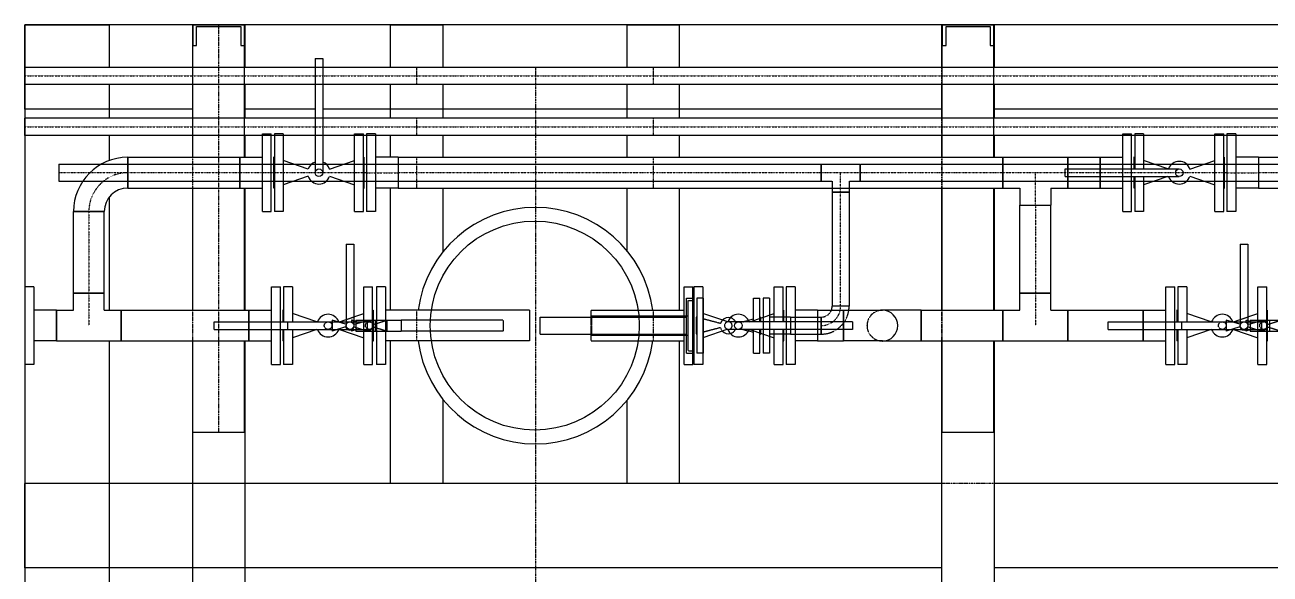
# Model space of a CAD drawing. Header units: millimetres. Extents: x -10011772 to -8149599, y 2847708 to 3434448.
# Drawn here: x -9500825 to -9495940, y 3200708 to 3202863 of the extents above; entities that cross this region are included whole.
import ezdxf

# ---------------------------------------------------------------- set-up
doc = ezdxf.new("R2010")
doc.units = ezdxf.units.MM
for name, pattern in [('DASHDOT2', [0.5, 0.25, -0.125, 0, -0.125]), ('DIVIDE2', [0.625, 0.25, -0.125, 0, -0.125, 0, -0.125]), ('HIDDEN2', [0.1875, 0.125, -0.0625])]:
    doc.linetypes.add(name, pattern=pattern)
doc.layers.add('总平面底图', color=9, linetype='Continuous')

# ---------------------------------------------------------------- blocks, each defined once
blk = doc.blocks.new('总平面底图 爆炸危险区 LOCATION I')
at = {"layer": '总平面底图'}
for p, q in [((224314.9, 137707.7), (224314.9, 135207.7)), ((231314.9, 137707.7), (224314.9, 137707.7))]:
    blk.add_line(p, q, dxfattribs=at)
at = {"layer": '总平面底图', "linetype": 'Continuous'}
for p, q in [((224314.9, 137707.7), (224480, 137707.7)), ((224314.9, 137707.7), (224314.9, 137624.4)), ((224314.9, 137624.4), (224314.9, 137707.7)), ((224644.1, 137707.7), (224314.9, 137707.7)), ((224480, 137707.7), (224480, 137624.4)), ((224643.3, 137707.7), (224644.1, 137707.7)), ((224643.3, 137707.7), (224643.3, 137624.4)), ((224644.1, 137707.7), (224644.1, 137667.6)), ((224745.7, 137707.7), (224644.1, 137707.7)), ((224644.1, 137447.9), (224644.1, 137707.7)), ((224644.1, 137707.7), (224745.7, 137707.7)), ((224651.6, 137704.5), (224738.2, 137704.5)), ((224651.6, 137667.6), (224651.6, 137704.5)), ((224738.2, 137704.5), (224738.2, 137667.6)), ((224745.7, 137667.6), (224745.7, 137707.7)), ((226113.3, 137707.7), (224745.7, 137707.7)), ((224745.7, 137447.9), (224745.7, 137707.7)), ((224745.7, 137707.7), (224746.4, 137707.7)), ((224746.4, 137707.7), (224746.4, 137624.4)), ((225031.3, 137707.7), (225134.4, 137707.7)), ((225031.3, 137707.7), (225031.3, 137624.4)), ((225134.4, 137707.7), (225134.4, 137624.4)), ((225495.3, 137707.7), (225495.3, 137624.4)), ((225495.3, 137707.7), (225598.4, 137707.7)), ((225598.4, 137707.7), (225598.4, 137624.4)), ((226113.3, 137624.4), (226113.3, 137707.7)), ((226113.3, 137707.7), (226114.1, 137707.7)), ((226114.1, 137707.7), (226114.1, 137667.6)), ((226215.7, 137707.7), (226114.1, 137707.7)), ((226114.1, 137707.7), (226215.7, 137707.7)), ((226114.1, 137447.9), (226114.1, 137707.7)), ((226121.6, 137667.6), (226121.6, 137704.5)), ((226121.6, 137704.5), (226208.2, 137704.5)), ((226208.2, 137704.5), (226208.2, 137667.6)), ((226215.7, 137667.6), (226215.7, 137707.7)), ((226215.7, 137447.9), (226215.7, 137707.7)), ((226215.7, 137707.7), (226216.4, 137707.7)), ((226216.4, 137624.4), (226216.4, 137707.7)), ((228194.1, 137707.7), (226216.4, 137707.7)), ((224644.1, 137667.6), (224651.6, 137667.6)), ((224738.2, 137667.6), (224745.7, 137667.6)), ((226114.1, 137667.6), (226121.6, 137667.6)), ((226208.2, 137667.6), (226215.7, 137667.6)), ((224884.1, 137641.6), (224891.6, 137641.6)), ((224884.1, 137641.6), (224884.1, 137417.7)), ((224891.6, 137641.6), (224899.1, 137641.6)), ((224899.1, 137641.6), (224899.1, 137417.7)), ((224314.9, 137591), (224314.9, 137624.4)), ((224644.1, 137624.4), (224314.9, 137624.4)), ((224884.1, 137624.4), (224745.7, 137624.4)), ((226114.1, 137624.4), (224899.1, 137624.4)), ((227861.3, 137624.4), (226215.7, 137624.4)), ((224644.1, 137591), (224314.9, 137591)), ((224314.9, 137591), (224314.9, 137524.4)), ((224314.9, 137542.6), (224314.9, 137591)), ((224480, 137591), (224480, 137524.4)), ((224643.3, 137591), (224643.3, 137524.4)), ((224884.1, 137591), (224745.7, 137591)), ((224746.4, 137591), (224746.4, 137524.4)), ((226114.1, 137591), (224899.1, 137591)), ((225031.3, 137591), (225031.3, 137524.4)), ((225134.4, 137591), (225134.4, 137524.4)), ((225495.3, 137591), (225495.3, 137524.4)), ((225598.4, 137591), (225598.4, 137524.4)), ((226113.3, 137524.4), (226113.3, 137591)), ((227861.3, 137591), (226215.7, 137591)), ((226216.4, 137524.4), (226216.4, 137591)), ((224644.1, 137542.6), (224314.9, 137542.6)), ((224884.1, 137542.6), (224745.7, 137542.6)), ((226113.3, 137542.6), (224899.1, 137542.6)), ((228194.1, 137542.6), (226216.4, 137542.6)), ((224314.9, 137491), (224314.9, 137524.4)), ((224644.1, 137524.4), (224314.9, 137524.4)), ((224884.1, 137524.4), (224745.7, 137524.4)), ((226114.1, 137524.4), (224899.1, 137524.4)), ((228194.1, 137524.4), (226215.7, 137524.4)), ((224314.9, 137491), (224314.9, 137193.9)), ((224644.1, 137491), (224314.9, 137491)), ((224480, 137491), (224480, 137441.4)), ((224643.3, 137491), (224643.3, 137447.9)), ((224780.7, 137491), (224745.7, 137491)), ((224746.4, 137491), (224746.4, 137447.9)), ((224780.7, 137417.7), (224780.7, 137493.9)), ((224780.7, 137493.9), (224798.2, 137493.9)), ((224798.2, 137417.7), (224798.2, 137493.9)), ((224804.2, 137491), (224798.2, 137491)), ((224804.2, 137493.9), (224804.2, 137417.7)), ((224821.7, 137493.9), (224804.2, 137493.9)), ((224821.7, 137493.9), (224821.7, 137417.7)), ((224884.1, 137491), (224821.7, 137491)), ((224961.4, 137491), (224899.1, 137491)), ((224961.4, 137417.7), (224961.4, 137493.9)), ((224961.4, 137493.9), (224978.9, 137493.9)), ((224978.9, 137417.7), (224978.9, 137493.9)), ((224984.9, 137491), (224978.9, 137491)), ((224984.9, 137493.9), (224984.9, 137417.7)), ((225002.4, 137493.9), (224984.9, 137493.9)), ((225002.4, 137493.9), (225002.4, 137417.7)), ((226114.1, 137491), (225002.4, 137491)), ((225031.3, 137491), (225031.3, 137447.9)), ((225134.4, 137491), (225134.4, 137447.9)), ((225495.3, 137491), (225495.3, 137447.9)), ((225598.4, 137491), (225598.4, 137447.9)), ((226113.3, 137447.9), (226113.3, 137491)), ((226468.2, 137491), (226215.7, 137491)), ((226216.4, 137447.9), (226216.4, 137491)), ((226468.2, 137425.2), (226468.2, 137493.9)), ((226468.2, 137493.9), (226485.7, 137493.9)), ((226485.7, 137425.2), (226485.7, 137493.9)), ((226491.7, 137491), (226485.7, 137491)), ((226491.7, 137493.9), (226491.7, 137425.2)), ((226509.2, 137493.9), (226491.7, 137493.9)), ((226509.2, 137493.9), (226509.2, 137425.2)), ((226648.9, 137491), (226509.2, 137491)), ((226648.9, 137417.7), (226648.9, 137493.9)), ((226648.9, 137493.9), (226666.4, 137493.9)), ((226666.4, 137417.7), (226666.4, 137493.9)), ((226672.4, 137491), (226666.4, 137491)), ((226672.4, 137493.9), (226672.4, 137417.7)), ((226689.9, 137493.9), (226672.4, 137493.9)), ((226689.9, 137493.9), (226689.9, 137417.7)), ((228194.1, 137491), (226689.9, 137491)), ((224381.5, 137434.4), (224381.5, 137417.7)), ((224381.5, 137434.4), (224464.8, 137434.4)), ((224516.6, 137387.6), (224516.6, 137447.9)), ((224516.6, 137447.9), (224516.6, 137387.6)), ((224516.6, 137447.9), (224736.2, 137447.9)), ((224736.2, 137417.7), (224736.2, 137447.9)), ((224736.2, 137447.9), (224780.7, 137447.9)), ((224736.2, 137447.9), (224736.2, 137387.6)), ((224798.2, 137434.4), (224802.7, 137434.4)), ((224802.7, 137447.9), (224802.7, 137417.7)), ((224804.2, 137447.4), (224802.7, 137447.9)), ((224870.5, 137424.9), (224821.7, 137441.4)), ((224842.3, 137434.4), (224876.9, 137434.4)), ((224906.2, 137434.4), (224940.8, 137434.4)), ((224912.6, 137424.9), (224961.4, 137441.4)), ((224978.9, 137447.4), (224980.5, 137447.9)), ((224980.5, 137387.6), (224980.5, 137447.9)), ((224980.5, 137434.4), (224984.9, 137434.4)), ((225046.9, 137447.9), (225002.4, 137447.9)), ((225046.9, 137447.9), (225046.9, 137387.6)), ((225046.9, 137447.9), (226233.3, 137447.9)), ((225046.9, 137447.9), (225046.9, 137417.7)), ((226233.3, 137447.9), (226233.3, 137387.6)), ((226233.3, 137387.6), (226233.3, 137447.9)), ((226233.3, 137447.9), (226360.3, 137447.9)), ((226360.3, 137447.9), (226360.3, 137425.2)), ((226360.3, 137447.9), (226423.7, 137447.9)), ((226360.3, 137425.2), (226360.3, 137447.9)), ((226360.3, 137434.4), (226360.3, 137434.4)), ((226423.7, 137425.2), (226423.7, 137447.9)), ((226423.7, 137447.9), (226468.2, 137447.9)), ((226423.7, 137447.9), (226423.7, 137425.2)), ((226485.7, 137434.4), (226490.1, 137434.4)), ((226490.1, 137447.9), (226490.1, 137425.2)), ((226491.7, 137447.4), (226490.1, 137447.9)), ((226556.9, 137425.2), (226509.2, 137441.4)), ((226529.8, 137434.4), (226564.4, 137434.4)), ((226593.7, 137434.4), (226628.3, 137434.4)), ((226600.1, 137424.9), (226648.9, 137441.4)), ((226666.4, 137447.4), (226667.9, 137447.9)), ((226667.9, 137387.6), (226667.9, 137447.9)), ((226667.9, 137434.4), (226672.4, 137434.4)), ((226734.4, 137447.9), (226689.9, 137447.9)), ((226734.4, 137447.9), (226734.4, 137417.7)), ((226734.4, 137447.9), (226734.4, 137417.7)), ((226734.4, 137447.9), (228001.3, 137447.9)), ((224381.5, 137417.7), (224381.5, 137401)), ((224736.2, 137387.6), (224736.2, 137417.7)), ((224780.7, 137341.5), (224780.7, 137417.7)), ((224798.2, 137341.5), (224798.2, 137417.7)), ((224802.7, 137417.7), (224802.7, 137387.6)), ((224804.2, 137417.7), (224804.2, 137341.5)), ((224821.7, 137417.7), (224821.7, 137341.5)), ((224870.5, 137410.6), (224821.7, 137394)), ((224912.6, 137410.6), (224961.4, 137394)), ((224961.4, 137341.5), (224961.4, 137417.7)), ((224978.9, 137341.5), (224978.9, 137417.7)), ((224984.9, 137417.7), (224984.9, 137341.5)), ((225002.4, 137417.7), (225002.4, 137341.5)), ((225046.9, 137417.7), (225046.9, 137387.6)), ((226355.2, 137417.7), (226355.2, 137425.2)), ((226355.2, 137425.2), (226579, 137425.2)), ((226355.2, 137410.2), (226355.2, 137417.7)), ((226355.2, 137410.2), (226579, 137410.2)), ((226360.3, 137410.2), (226360.3, 137387.6)), ((226360.3, 137387.6), (226360.3, 137410.2)), ((226423.7, 137387.6), (226423.7, 137410.2)), ((226423.7, 137410.2), (226423.7, 137387.6)), ((226468.2, 137341.5), (226468.2, 137410.2)), ((226485.7, 137341.5), (226485.7, 137410.2)), ((226490.1, 137410.2), (226490.1, 137387.6)), ((226491.7, 137410.2), (226491.7, 137341.5)), ((226509.2, 137410.2), (226509.2, 137341.5)), ((226556.9, 137410.2), (226509.2, 137394)), ((226600.1, 137410.6), (226648.9, 137394)), ((226648.9, 137341.5), (226648.9, 137417.7)), ((226666.4, 137341.5), (226666.4, 137417.7)), ((226672.4, 137417.7), (226672.4, 137341.5)), ((226689.9, 137417.7), (226689.9, 137341.5)), ((226734.4, 137417.7), (226734.4, 137387.6)), ((226734.4, 137417.7), (226734.4, 137387.6)), ((224381.5, 137401), (224428.4, 137401)), ((224516.6, 137387.6), (224736.2, 137387.6)), ((224643.3, 137387.6), (224643.3, 137147.9)), ((224644.1, 137147.9), (224644.1, 137387.6)), ((224736.2, 137387.6), (224780.7, 137387.6)), ((224745.7, 137147.9), (224745.7, 137387.6)), ((224746.4, 137387.6), (224746.4, 137147.9)), ((224798.2, 137401), (224802.7, 137401)), ((224804.2, 137388.1), (224802.7, 137387.6)), ((224842.3, 137401), (224876.9, 137401)), ((224906.2, 137401), (224940.8, 137401)), ((224978.9, 137388.1), (224980.5, 137387.6)), ((224980.5, 137401), (224984.9, 137401)), ((225046.9, 137387.6), (225002.4, 137387.6)), ((225031.3, 137387.6), (225031.3, 137147.9)), ((225046.9, 137387.6), (226233.3, 137387.6)), ((225134.4, 137387.6), (225134.4, 137261.9)), ((225495.3, 137387.6), (225495.3, 137265.1)), ((225598.4, 137387.6), (225598.4, 137147.9)), ((225898.2, 137387.6), (225898.2, 137379.6)), ((225931.6, 137387.6), (225931.6, 137379.6)), ((226113.3, 137147.9), (226113.3, 137387.6)), ((226114.1, 137147.9), (226114.1, 137387.6)), ((226215.7, 137147.9), (226215.7, 137387.6)), ((226216.4, 137147.9), (226216.4, 137387.6)), ((226233.3, 137387.6), (226266.7, 137387.6)), ((226266.7, 137387.6), (226266.7, 137354.2)), ((226327, 137387.6), (226360.3, 137387.6)), ((226327, 137387.6), (226327, 137354.2)), ((226360.3, 137401), (226360.3, 137401)), ((226360.3, 137387.6), (226423.7, 137387.6)), ((226423.7, 137387.6), (226468.2, 137387.6)), ((226485.7, 137401), (226490.1, 137401)), ((226491.7, 137388.1), (226490.1, 137387.6)), ((226529.8, 137401), (226564.4, 137401)), ((226593.7, 137401), (226628.3, 137401)), ((226666.4, 137388.1), (226667.9, 137387.6)), ((226667.9, 137401), (226672.4, 137401)), ((226734.4, 137387.6), (226689.9, 137387.6)), ((226734.4, 137387.6), (228001.3, 137387.6)), ((224480, 137369.5), (224480, 137147.9)), ((225898.2, 137379.6), (225931.6, 137379.6)), ((225931.6, 137379.6), (225898.2, 137379.6)), ((225898.2, 137379.6), (225898.2, 137155.8)), ((225931.6, 137379.6), (225931.6, 137155.8)), ((224470.5, 137341.5), (224410.2, 137341.5)), ((224410.2, 137341.5), (224470.5, 137341.5)), ((224410.2, 137181.2), (224410.2, 137341.5)), ((224470.5, 137181.2), (224470.5, 137341.5)), ((224780.7, 137341.5), (224798.2, 137341.5)), ((224821.7, 137341.5), (224804.2, 137341.5)), ((224961.4, 137341.5), (224978.9, 137341.5)), ((225002.4, 137341.5), (224984.9, 137341.5)), ((226266.7, 137354.2), (226327, 137354.2)), ((226266.7, 137181.2), (226266.7, 137354.2)), ((226266.7, 137354.2), (226327, 137354.2)), ((226327, 137181.2), (226327, 137354.2)), ((226468.2, 137341.5), (226485.7, 137341.5)), ((226509.2, 137341.5), (226491.7, 137341.5)), ((226648.9, 137341.5), (226666.4, 137341.5)), ((226689.9, 137341.5), (226672.4, 137341.5)), ((224944.8, 137277.7), (224952.3, 137277.7)), ((224944.8, 137277.7), (224944.8, 137117.7)), ((224952.3, 137277.7), (224959.8, 137277.7)), ((224959.8, 137277.7), (224959.8, 137117.7)), ((226698.7, 137277.7), (226706.2, 137277.7)), ((226698.7, 137277.7), (226698.7, 137117.7)), ((226706.2, 137277.7), (226713.7, 137277.7)), ((226713.7, 137277.7), (226713.7, 137117.7)), ((224314.9, 137193.9), (224314.9, 137117.7)), ((224332.4, 137193.9), (224314.9, 137193.9)), ((224332.4, 137193.9), (224332.4, 137117.7)), ((224798.8, 137125.2), (224798.8, 137193.9)), ((224798.8, 137193.9), (224816.3, 137193.9)), ((224816.3, 137125.2), (224816.3, 137193.9)), ((224822.3, 137193.9), (224822.3, 137125.2)), ((224839.8, 137193.9), (224822.3, 137193.9)), ((224839.8, 137193.9), (224839.8, 137125.2)), ((224979.5, 137128.4), (224979.5, 137193.9)), ((224979.5, 137193.9), (224997, 137193.9)), ((224997, 137128.4), (224997, 137193.9)), ((225004.5, 137193.9), (225004.5, 137128.4)), ((225022, 137193.9), (225004.5, 137193.9)), ((225004.5, 137193.9), (225004.5, 137128.4)), ((225022, 137193.9), (225004.5, 137193.9)), ((225022, 137193.9), (225022, 137128.4)), ((225022, 137193.9), (225022, 137128.4)), ((225607.7, 137117.7), (225607.7, 137193.9)), ((225607.7, 137193.9), (225625.3, 137193.9)), ((225607.7, 137117.7), (225607.7, 137193.9)), ((225607.7, 137193.9), (225625.3, 137193.9)), ((225625.3, 137117.7), (225625.3, 137193.9)), ((225625.3, 137117.7), (225625.3, 137193.9)), ((225627.1, 137193.9), (225627.1, 137117.7)), ((225644.6, 137193.9), (225627.1, 137193.9)), ((225644.6, 137193.9), (225644.6, 137117.7)), ((225784.3, 137125.2), (225784.3, 137193.9)), ((225784.3, 137193.9), (225801.9, 137193.9)), ((225801.9, 137125.2), (225801.9, 137193.9)), ((225807.8, 137193.9), (225807.8, 137125.2)), ((225825.4, 137193.9), (225807.8, 137193.9)), ((225825.4, 137193.9), (225825.4, 137125.2)), ((226552.7, 137125.2), (226552.7, 137193.9)), ((226552.7, 137193.9), (226570.2, 137193.9)), ((226570.2, 137125.2), (226570.2, 137193.9)), ((226576.2, 137193.9), (226576.2, 137125.2)), ((226593.7, 137193.9), (226576.2, 137193.9)), ((226593.7, 137193.9), (226593.7, 137125.2)), ((226733.4, 137128.4), (226733.4, 137193.9)), ((226733.4, 137193.9), (226750.9, 137193.9)), ((226750.9, 137128.4), (226750.9, 137193.9)), ((224410.2, 137181.2), (224470.5, 137181.2)), ((224440.4, 137181.2), (224410.2, 137181.2)), ((224410.2, 137147.9), (224410.2, 137181.2)), ((224470.5, 137181.2), (224440.4, 137181.2)), ((224470.5, 137147.9), (224470.5, 137181.2)), ((225625.3, 137167), (225626.8, 137167)), ((225625.3, 137167), (225626.8, 137167)), ((225626.8, 137147.5), (225626.8, 137167)), ((225626.8, 137147.5), (225626.8, 137167)), ((225645.5, 137171.7), (225644.6, 137171.7)), ((225645.5, 137171.7), (225645.5, 137141.1)), ((225744, 137127.7), (225744, 137171.7)), ((225744, 137171.7), (225756.7, 137171.7)), ((225756.7, 137132), (225756.7, 137171.7)), ((225762.7, 137171.7), (225762.7, 137134.1)), ((225775.4, 137171.7), (225762.7, 137171.7)), ((225775.4, 137171.7), (225775.4, 137138.4)), ((226296.8, 137181.2), (226266.7, 137181.2)), ((226266.7, 137147.9), (226266.7, 137181.2)), ((226266.7, 137181.2), (226327, 137181.2)), ((226327, 137181.2), (226296.8, 137181.2)), ((226327, 137147.9), (226327, 137181.2)), ((224376.9, 137147.9), (224332.4, 137147.9)), ((224376.9, 137147.9), (224376.9, 137117.7)), ((224376.9, 137087.6), (224376.9, 137147.9)), ((224376.9, 137147.9), (224410.2, 137147.9)), ((224470.5, 137147.9), (224503.8, 137147.9)), ((224503.8, 137087.6), (224503.8, 137147.9)), ((224503.9, 137147.9), (224503.9, 137087.6)), ((224503.9, 137147.9), (224754.3, 137147.9)), ((224754.3, 137147.9), (224754.3, 137125.2)), ((224754.3, 137125.2), (224754.3, 137147.9)), ((224754.3, 137147.9), (224798.8, 137147.9)), ((224820.7, 137147.9), (224820.7, 137125.2)), ((224822.3, 137147.4), (224820.7, 137147.9)), ((224887.5, 137125.2), (224839.8, 137141.4)), ((224959.8, 137134.7), (224979.5, 137141.4)), ((224997, 137147.4), (224998.5, 137147.9)), ((224998.5, 137128.4), (224998.5, 137147.9)), ((225112.1, 137147.9), (225022, 137147.9)), ((225112.1, 137147.9), (225022, 137147.9)), ((225517.6, 137147.9), (225607.7, 137147.9)), ((225517.6, 137147.9), (225607.7, 137147.9)), ((225625.6, 137147.9), (225625.6, 137117.7)), ((225627.1, 137147.4), (225625.6, 137147.9)), ((225693.4, 137124.9), (225644.6, 137141.4)), ((225736.6, 137125.2), (225784.3, 137141.4)), ((225801.9, 137147.4), (225803.4, 137147.9)), ((225803.4, 137125.2), (225803.4, 137147.9)), ((225869.8, 137147.9), (225825.4, 137147.9)), ((225869.8, 137147.9), (225869.8, 137125.2)), ((225869.8, 137147.9), (225869.8, 137125.2)), ((225869.8, 137147.9), (225920.6, 137147.9)), ((225931.6, 137155.8), (225898.2, 137155.8)), ((225931.6, 137155.8), (225898.2, 137155.8)), ((225920.6, 137125.2), (225920.6, 137147.9)), ((225920.6, 137147.9), (225996.8, 137147.9)), ((225920.6, 137147.9), (225920.6, 137125.2)), ((226073, 137147.9), (225996.8, 137147.9)), ((226073, 137147.9), (226073, 137117.7)), ((226073, 137147.9), (226233.3, 137147.9)), ((226073, 137117.7), (226073, 137147.9)), ((226233.3, 137147.9), (226233.3, 137117.7)), ((226233.3, 137087.6), (226233.3, 137147.9)), ((226233.3, 137147.9), (226266.7, 137147.9)), ((226327, 137147.9), (226360.3, 137147.9)), ((226360.3, 137147.9), (226360.3, 137087.6)), ((226360.3, 137147.9), (226508.2, 137147.9)), ((226360.3, 137087.6), (226360.3, 137147.9)), ((226508.2, 137147.9), (226508.2, 137125.2)), ((226508.2, 137125.2), (226508.2, 137147.9)), ((226508.2, 137147.9), (226552.7, 137147.9)), ((226574.6, 137147.9), (226574.6, 137125.2)), ((226576.2, 137147.4), (226574.6, 137147.9)), ((226641.4, 137125.2), (226593.7, 137141.4)), ((226713.7, 137134.7), (226733.4, 137141.4)), ((226750.9, 137147.4), (226752.4, 137147.9)), ((226752.4, 137128.4), (226752.4, 137147.9)), ((224314.9, 137117.7), (224314.9, 137041.5)), ((224332.4, 137117.7), (224332.4, 137041.5)), ((224376.9, 137117.7), (224376.9, 137087.6)), ((224685.8, 137117.7), (224685.8, 137125.2)), ((224685.8, 137125.2), (224830.4, 137125.2)), ((224685.8, 137110.2), (224685.8, 137117.7)), ((224830.4, 137117.7), (224830.4, 137125.2)), ((224830.4, 137125.2), (224917.5, 137125.2)), ((224830.4, 137110.2), (224830.4, 137117.7)), ((224917.5, 137128.4), (224917.5, 137117.7)), ((224944, 137120.3), (224917.5, 137128.4)), ((224917.5, 137117.7), (224917.5, 137107)), ((224944, 137115.2), (224917.5, 137107)), ((224927.8, 137125.2), (224944.8, 137125.2)), ((224931.7, 137125.2), (224944.8, 137129.6)), ((224964.1, 137125.8), (224959.8, 137127.1)), ((224959.8, 137125.2), (224964.1, 137125.2)), ((224960.6, 137120.3), (224964.1, 137121.3)), ((224960.6, 137115.2), (224964.1, 137114.1)), ((224964.1, 137128.4), (224964.1, 137107)), ((224964.1, 137128.4), (225053, 137128.4)), ((224987.1, 137107), (224987.1, 137128.4)), ((225053, 137128.4), (225053, 137117.7)), ((225110.2, 137128.4), (225053, 137128.4)), ((225053, 137128.4), (225053, 137107)), ((225053, 137128.4), (225053, 137117.7)), ((225110.2, 137128.4), (225053, 137128.4)), ((225053, 137117.7), (225053, 137107)), ((225053, 137117.7), (225053, 137107)), ((225607.7, 137041.5), (225607.7, 137117.7)), ((225607.7, 137041.5), (225607.7, 137117.7)), ((225625.3, 137041.5), (225625.3, 137117.7)), ((225625.3, 137041.5), (225625.3, 137117.7)), ((225625.6, 137117.7), (225625.6, 137087.6)), ((225627.1, 137117.7), (225627.1, 137041.5)), ((225644.6, 137117.7), (225644.6, 137041.5)), ((225938.3, 137125.2), (225714.5, 137125.2)), ((225734.1, 137128.1), (225744, 137130.7)), ((225756.7, 137134), (225758.2, 137134.4)), ((225758.2, 137132.6), (225758.2, 137134.4)), ((225807.8, 137134.4), (225803.4, 137134.4)), ((225938.3, 137125.2), (225938.3, 137117.7)), ((225938.3, 137117.7), (225938.3, 137110.2)), ((226073, 137117.7), (226073, 137087.6)), ((226073, 137087.6), (226073, 137117.7)), ((226233.3, 137117.7), (226233.3, 137087.6)), ((226439.7, 137117.7), (226439.7, 137125.2)), ((226439.7, 137125.2), (226584.3, 137125.2)), ((226439.7, 137110.2), (226439.7, 137117.7)), ((226584.3, 137117.7), (226584.3, 137125.2)), ((226584.3, 137125.2), (226671.4, 137125.2)), ((226584.3, 137110.2), (226584.3, 137117.7)), ((226671.4, 137128.4), (226671.4, 137117.7)), ((226697.9, 137120.3), (226671.4, 137128.4)), ((226671.4, 137117.7), (226671.4, 137107)), ((226697.9, 137115.2), (226671.4, 137107)), ((226681.7, 137125.2), (226698.7, 137125.2)), ((226685.6, 137125.2), (226698.7, 137129.6)), ((226718, 137125.8), (226713.7, 137127.1)), ((226713.7, 137125.2), (226718, 137125.2)), ((226714.5, 137120.3), (226718, 137121.3)), ((226714.5, 137115.2), (226718, 137114.1)), ((226718, 137128.4), (226718, 137107)), ((226718, 137128.4), (226806.9, 137128.4)), ((226741, 137107), (226741, 137128.4)), ((224685.8, 137110.2), (224830.4, 137110.2)), ((224754.3, 137110.2), (224754.3, 137087.6)), ((224754.3, 137087.6), (224754.3, 137110.2)), ((224798.8, 137041.5), (224798.8, 137110.2)), ((224816.3, 137041.5), (224816.3, 137110.2)), ((224820.7, 137110.2), (224820.7, 137087.6)), ((224822.3, 137110.2), (224822.3, 137041.5)), ((224830.4, 137110.2), (224917.5, 137110.2)), ((224839.8, 137110.2), (224839.8, 137041.5)), ((224887.5, 137110.2), (224839.8, 137094)), ((224927.8, 137110.2), (224947.9, 137110.2)), ((224931.7, 137110.2), (224979.5, 137094)), ((224955.6, 137109.7), (224955.6, 137107)), ((224964.1, 137109.6), (224955.6, 137107)), ((224956.7, 137110.2), (224964.1, 137110.2)), ((224964.1, 137107), (225053, 137107)), ((224979.5, 137041.5), (224979.5, 137107)), ((224997, 137041.5), (224997, 137107)), ((224998.5, 137087.6), (224998.5, 137107)), ((225004.5, 137107), (225004.5, 137041.5)), ((225004.5, 137107), (225004.5, 137041.5)), ((225022, 137107), (225022, 137041.5)), ((225022, 137107), (225022, 137041.5)), ((225110.2, 137107), (225053, 137107)), ((225110.2, 137107), (225053, 137107)), ((225693.4, 137110.6), (225644.6, 137094)), ((225645.5, 137094.3), (225645.5, 137063.7)), ((225938.3, 137110.2), (225714.5, 137110.2)), ((225734.1, 137107.3), (225744, 137104.8)), ((225736.6, 137110.2), (225784.3, 137094)), ((225744, 137063.7), (225744, 137107.7)), ((225756.7, 137063.7), (225756.7, 137103.4)), ((225756.7, 137101.4), (225758.2, 137101)), ((225758.2, 137101), (225758.2, 137102.9)), ((225762.7, 137101.4), (225762.7, 137063.7)), ((225775.4, 137097), (225775.4, 137063.7)), ((225784.3, 137041.5), (225784.3, 137110.2)), ((225801.9, 137041.5), (225801.9, 137110.2)), ((225803.4, 137087.6), (225803.4, 137110.2)), ((225807.8, 137101), (225803.4, 137101)), ((225807.8, 137110.2), (225807.8, 137041.5)), ((225825.4, 137110.2), (225825.4, 137041.5)), ((225869.8, 137110.2), (225869.8, 137087.6)), ((225869.8, 137110.2), (225869.8, 137087.6)), ((225920.6, 137087.6), (225920.6, 137110.2)), ((225920.6, 137110.2), (225920.6, 137087.6)), ((226439.7, 137110.2), (226584.3, 137110.2)), ((226508.2, 137110.2), (226508.2, 137087.6)), ((226508.2, 137087.6), (226508.2, 137110.2)), ((226552.7, 137041.5), (226552.7, 137110.2)), ((226570.2, 137041.5), (226570.2, 137110.2)), ((226574.6, 137110.2), (226574.6, 137087.6)), ((226576.2, 137110.2), (226576.2, 137041.5)), ((226584.3, 137110.2), (226671.4, 137110.2)), ((226593.7, 137110.2), (226593.7, 137041.5)), ((226641.4, 137110.2), (226593.7, 137094)), ((226681.7, 137110.2), (226701.8, 137110.2)), ((226685.6, 137110.2), (226733.4, 137094)), ((226709.5, 137109.7), (226709.5, 137107)), ((226718, 137109.6), (226709.5, 137107)), ((226710.6, 137110.2), (226718, 137110.2)), ((226718, 137107), (226806.9, 137107)), ((226733.4, 137041.5), (226733.4, 137107)), ((226750.9, 137041.5), (226750.9, 137107)), ((226752.4, 137087.6), (226752.4, 137107)), ((224376.9, 137087.6), (224332.4, 137087.6)), ((224376.9, 137087.6), (224503.8, 137087.6)), ((224480, 137087.6), (224480, 136447.9)), ((224503.9, 137087.6), (224754.3, 137087.6)), ((224643.3, 137087.6), (224643.3, 136447.9)), ((224644.1, 136907.7), (224644.1, 137087.6)), ((224745.7, 136907.7), (224745.7, 137087.6)), ((224746.4, 137087.6), (224746.4, 136447.9)), ((224754.3, 137087.6), (224798.8, 137087.6)), ((224822.3, 137088.1), (224820.7, 137087.6)), ((224997, 137088.1), (224998.5, 137087.6)), ((225112.1, 137087.6), (225022, 137087.6)), ((225112.1, 137087.6), (225022, 137087.6)), ((225031.3, 137087.6), (225031.3, 136807.7)), ((225517.6, 137087.6), (225607.7, 137087.6)), ((225517.6, 137087.6), (225607.7, 137087.6)), ((225598.4, 137087.6), (225598.4, 136807.7)), ((225625.3, 137068.4), (225626.8, 137068.4)), ((225625.3, 137068.4), (225626.8, 137068.4)), ((225627.1, 137088.1), (225625.6, 137087.6)), ((225626.8, 137068.4), (225626.8, 137088)), ((225626.8, 137068.4), (225626.8, 137088)), ((225801.9, 137088.1), (225803.4, 137087.6)), ((225869.8, 137087.6), (225825.4, 137087.6)), ((225869.8, 137087.6), (225920.6, 137087.6)), ((225996.8, 137087.6), (225920.6, 137087.6)), ((225996.8, 137087.6), (226073, 137087.6)), ((226073, 137087.6), (226233.3, 137087.6)), ((226113.3, 136147.9), (226113.3, 137087.6)), ((226114.1, 136907.7), (226114.1, 137087.6)), ((226215.7, 136907.7), (226215.7, 137087.6)), ((226216.4, 136147.9), (226216.4, 137087.6)), ((226233.3, 137087.6), (226360.3, 137087.6)), ((226360.3, 137087.6), (226508.2, 137087.6)), ((226508.2, 137087.6), (226552.7, 137087.6)), ((226576.2, 137088.1), (226574.6, 137087.6)), ((226750.9, 137088.1), (226752.4, 137087.6)), ((224314.9, 137041.5), (224314.9, 136447.9)), ((224332.4, 137041.5), (224314.9, 137041.5)), ((224798.8, 137041.5), (224816.3, 137041.5)), ((224839.8, 137041.5), (224822.3, 137041.5)), ((224979.5, 137041.5), (224997, 137041.5)), ((225022, 137041.5), (225004.5, 137041.5)), ((225022, 137041.5), (225004.5, 137041.5)), ((225607.7, 137041.5), (225625.3, 137041.5)), ((225607.7, 137041.5), (225625.3, 137041.5)), ((225644.6, 137041.5), (225627.1, 137041.5)), ((225645.5, 137063.7), (225644.6, 137063.7)), ((225744, 137063.7), (225756.7, 137063.7)), ((225775.4, 137063.7), (225762.7, 137063.7)), ((225784.3, 137041.5), (225801.9, 137041.5)), ((225825.4, 137041.5), (225807.8, 137041.5)), ((226552.7, 137041.5), (226570.2, 137041.5)), ((226593.7, 137041.5), (226576.2, 137041.5)), ((226733.4, 137041.5), (226750.9, 137041.5)), ((225134.4, 136973.5), (225134.4, 136807.7)), ((225495.3, 136970.3), (225495.3, 136807.7)), ((224745.7, 136907.7), (224644.1, 136907.7)), ((226215.7, 136907.7), (226114.1, 136907.7)), ((224314.9, 136642.6), (224314.9, 136807.7)), ((226113.3, 136807.7), (224314.9, 136807.7)), ((225134.4, 136807.7), (225031.3, 136807.7)), ((225598.4, 136807.7), (225495.3, 136807.7)), ((227014.9, 136807.7), (226216.4, 136807.7)), ((226113.3, 136642.6), (224314.9, 136642.6)), ((227014.9, 136642.6), (226216.4, 136642.6))]:
    blk.add_line(p, q, dxfattribs=at)
at = {"layer": '总平面底图', "linetype": 'DASHDOT2'}
for p, q in [((224694.9, 137707.7), (224694.9, 136907.7)), ((225082.9, 137624.4), (225082.9, 137591)), ((225316.2, 137624.4), (225316.2, 137591)), ((225546.9, 137624.4), (225546.9, 137591)), ((226113.3, 137591), (226113.3, 137624.4)), ((225316.2, 137591), (225316.2, 137524.4)), ((225082.9, 137524.4), (225082.9, 137491)), ((225316.2, 137524.4), (225316.2, 137491)), ((225546.9, 137524.4), (225546.9, 137491)), ((226113.3, 137491), (226113.3, 137524.4)), ((225316.2, 137491), (225316.2, 137447.9)), ((224644.1, 137387.6), (224644.1, 137447.9)), ((225082.9, 137447.9), (225082.9, 137387.6)), ((225316.2, 137447.9), (225316.2, 137387.6)), ((225546.9, 137447.9), (225546.9, 137387.6)), ((226113.3, 137387.6), (226113.3, 137447.9)), ((226114.1, 137387.6), (226114.1, 137447.9)), ((225316.2, 137387.6), (225316.2, 137322.7)), ((225316.2, 137322.7), (225316.2, 136912.7)), ((224644.1, 137087.6), (224644.1, 137147.9)), ((225082.9, 137147.9), (225082.9, 137087.6)), ((225546.9, 137147.9), (225546.9, 137087.6)), ((226113.3, 137087.6), (226113.3, 137147.9)), ((226114.1, 137087.6), (226114.1, 137147.9)), ((225316.2, 136912.7), (225316.2, 136147.9)), ((226216.4, 136807.7), (226113.3, 136807.7))]:
    blk.add_line(p, q, dxfattribs=at)
at = {"layer": '总平面底图', "linetype": 'DIVIDE2'}
for p, q in [((224314.9, 137607.7), (224644.1, 137607.7)), ((224644.1, 137607.7), (224745.7, 137607.7)), ((224745.7, 137607.7), (224884.1, 137607.7)), ((224884.1, 137607.7), (224899.1, 137607.7)), ((224899.1, 137607.7), (226114.1, 137607.7)), ((226114.1, 137607.7), (226215.7, 137607.7)), ((226215.7, 137607.7), (227861.3, 137607.7)), ((224314.9, 137507.7), (224644.1, 137507.7)), ((224644.1, 137507.7), (224745.7, 137507.7)), ((224745.7, 137507.7), (224884.1, 137507.7)), ((224884.1, 137507.7), (224899.1, 137507.7)), ((224899.1, 137507.7), (226114.1, 137507.7)), ((226114.1, 137507.7), (226215.7, 137507.7)), ((226215.7, 137507.7), (228194.1, 137507.7)), ((224442.3, 137417.7), (224381.5, 137417.7)), ((224516.5, 137417.7), (224442.3, 137417.7)), ((224516.5, 137417.7), (224516.6, 137417.7)), ((224516.5, 137417.7), (224516.5, 137417.7)), ((224736.2, 137417.7), (224516.6, 137417.7)), ((224798.2, 137417.7), (224736.2, 137417.7)), ((224802.7, 137417.7), (224798.2, 137417.7)), ((224980.5, 137417.7), (224802.7, 137417.7)), ((224984.9, 137417.7), (224980.5, 137417.7)), ((224984.9, 137417.7), (225046.9, 137417.7)), ((226233.3, 137417.7), (225046.9, 137417.7)), ((225914.9, 137387.6), (225914.9, 137417.7)), ((226233.3, 137417.7), (226233.3, 137417.7)), ((226355.2, 137417.7), (226233.3, 137417.7)), ((226233.3, 137417.7), (226233.3, 137417.7)), ((226296.8, 137354.2), (226296.8, 137417.7)), ((226360.3, 137417.7), (226355.2, 137417.7)), ((226423.7, 137417.7), (226360.3, 137417.7)), ((226360.3, 137417.7), (226360.3, 137417.7)), ((226485.7, 137417.7), (226423.7, 137417.7)), ((226490.1, 137417.7), (226485.7, 137417.7)), ((226667.9, 137417.7), (226490.1, 137417.7)), ((226672.4, 137417.7), (226667.9, 137417.7)), ((226672.4, 137417.7), (226734.4, 137417.7)), ((228001.3, 137417.7), (226734.4, 137417.7)), ((225914.9, 137379.6), (225914.9, 137387.6)), ((225914.9, 137379.6), (225914.9, 137379.6)), ((225914.9, 137155.8), (225914.9, 137379.6)), ((224440.4, 137341.5), (224440.4, 137341.5)), ((224440.4, 137341.5), (224440.4, 137341.5)), ((224440.4, 137341.5), (224440.4, 137181.2)), ((226296.8, 137354.2), (226296.8, 137181.2)), ((226296.8, 137354.2), (226296.8, 137354.2)), ((224440.4, 137181.2), (224440.4, 137181.2)), ((224440.4, 137181.2), (224440.4, 137117.7)), ((226296.8, 137181.2), (226296.8, 137117.7)), ((226296.8, 137181.2), (226296.8, 137181.2)), ((225914.9, 137155.8), (225914.9, 137155.8)), ((225914.9, 137155.8), (225914.9, 137155.8))]:
    blk.add_line(p, q, dxfattribs=at)
at = {"layer": '总平面底图', "linetype": 'HIDDEN2'}
for p, q in [((224745.7, 137624.4), (224644.1, 137624.4)), ((224899.1, 137624.4), (224884.1, 137624.4)), ((226215.7, 137624.4), (226114.1, 137624.4)), ((224745.7, 137591), (224644.1, 137591)), ((224899.1, 137591), (224884.1, 137591)), ((226215.7, 137591), (226114.1, 137591)), ((224745.7, 137524.4), (224644.1, 137524.4)), ((224899.1, 137524.4), (224884.1, 137524.4)), ((226215.7, 137524.4), (226114.1, 137524.4)), ((224745.7, 137491), (224644.1, 137491)), ((224798.2, 137491), (224780.7, 137491)), ((224821.7, 137491), (224804.2, 137491)), ((224899.1, 137491), (224884.1, 137491)), ((224978.9, 137491), (224961.4, 137491)), ((225002.4, 137491), (224984.9, 137491)), ((226215.7, 137491), (226114.1, 137491)), ((226485.7, 137491), (226468.2, 137491)), ((226509.2, 137491), (226491.7, 137491)), ((226666.4, 137491), (226648.9, 137491)), ((226689.9, 137491), (226672.4, 137491)), ((224464.8, 137434.4), (224798.2, 137434.4)), ((224802.7, 137434.4), (224842.3, 137434.4)), ((224876.9, 137434.4), (224906.2, 137434.4)), ((224940.8, 137434.4), (224980.5, 137434.4)), ((224984.9, 137434.4), (225876.8, 137434.4)), ((225876.8, 137434.4), (225876.8, 137417.7)), ((225876.8, 137401), (225876.8, 137434.4)), ((225876.8, 137434.4), (225953, 137434.4)), ((225953, 137434.4), (225953, 137417.7)), ((225953, 137434.4), (226360.3, 137434.4)), ((225953, 137401), (225953, 137434.4)), ((226360.3, 137434.4), (226485.7, 137434.4)), ((226490.1, 137434.4), (226529.8, 137434.4)), ((226564.4, 137434.4), (226593.7, 137434.4)), ((226628.3, 137434.4), (226667.9, 137434.4)), ((226672.4, 137434.4), (227776.8, 137434.4)), ((225876.8, 137417.7), (225876.8, 137401)), ((225953, 137417.7), (225953, 137401)), ((226360.3, 137425.2), (226360.3, 137410.2)), ((226360.3, 137410.2), (226360.3, 137425.2)), ((226423.7, 137417.7), (226423.7, 137425.2)), ((226423.7, 137425.2), (226423.7, 137410.2)), ((226423.7, 137410.2), (226423.7, 137417.7)), ((226468.2, 137417.7), (226468.2, 137425.2)), ((226468.2, 137410.2), (226468.2, 137417.7)), ((226485.7, 137417.7), (226485.7, 137425.2)), ((226485.7, 137410.2), (226485.7, 137417.7)), ((224428.4, 137401), (224798.2, 137401)), ((224802.7, 137401), (224842.3, 137401)), ((224876.9, 137401), (224906.2, 137401)), ((224940.8, 137401), (224980.5, 137401)), ((224984.9, 137401), (225876.8, 137401)), ((225876.8, 137401), (225898.2, 137401)), ((225898.2, 137401), (225898.2, 137387.6)), ((225931.6, 137401), (225953, 137401)), ((225931.6, 137401), (225931.6, 137387.6)), ((225953, 137401), (226360.3, 137401)), ((226360.3, 137401), (226485.7, 137401)), ((226490.1, 137401), (226529.8, 137401)), ((226564.4, 137401), (226593.7, 137401)), ((226628.3, 137401), (226667.9, 137401)), ((226672.4, 137401), (227776.8, 137401)), ((225612.5, 137117.7), (225612.5, 137171.7)), ((225612.5, 137171.7), (225625.3, 137171.7)), ((225615.6, 137117.7), (225615.6, 137167)), ((225615.6, 137167), (225625.3, 137167)), ((225632.8, 137171.7), (225632.8, 137117.7)), ((225644.6, 137171.7), (225632.8, 137171.7)), ((225304.5, 137147.9), (225112.1, 137147.9)), ((225304.5, 137147.9), (225304.5, 137117.7)), ((225425.3, 137117.7), (225425.3, 137147.9)), ((225425.3, 137147.9), (225517.6, 137147.9)), ((225626.8, 137117.7), (225626.8, 137147.5)), ((225645.5, 137141.1), (225645.5, 137117.7)), ((224754.3, 137125.2), (224754.3, 137110.2)), ((224754.3, 137117.7), (224754.3, 137125.2)), ((224754.3, 137110.2), (224754.3, 137117.7)), ((224798.8, 137117.7), (224798.8, 137125.2)), ((224798.8, 137110.2), (224798.8, 137117.7)), ((224816.3, 137117.7), (224816.3, 137125.2)), ((224816.3, 137110.2), (224816.3, 137117.7)), ((224917.5, 137125.2), (224927.8, 137125.2)), ((224930.7, 137124.9), (224931.7, 137125.2)), ((224944.8, 137129.6), (224959.8, 137134.7)), ((224944.8, 137125.2), (224959.8, 137125.2)), ((224955.6, 137128.4), (224955.6, 137125.2)), ((224959.8, 137127.1), (224955.6, 137128.4)), ((224964.1, 137121.3), (224987.1, 137128.4)), ((224965.9, 137125.2), (224964.1, 137125.8)), ((224964.1, 137125.2), (224990.4, 137125.2)), ((224979.5, 137117.7), (224979.5, 137128.4)), ((224979.5, 137107), (224979.5, 137117.7)), ((224997, 137117.7), (224997, 137128.4)), ((224997, 137107), (224997, 137117.7)), ((224998.5, 137107), (224998.5, 137128.4)), ((224998.7, 137120.3), (225025.2, 137128.4)), ((224998.7, 137115.2), (225025.2, 137107)), ((225002.2, 137128.4), (225002.2, 137107)), ((225004.5, 137128.4), (225004.5, 137117.7)), ((225004.5, 137117.7), (225004.5, 137107)), ((225022, 137128.4), (225022, 137117.7)), ((225022, 137117.7), (225022, 137107)), ((225025.2, 137107), (225025.2, 137128.4)), ((225253, 137128.4), (225110.2, 137128.4)), ((225253, 137128.4), (225253, 137117.7)), ((225253, 137117.7), (225253, 137107)), ((225304.5, 137117.7), (225304.5, 137087.6)), ((225325.3, 137117.7), (225325.3, 137134.4)), ((225325.3, 137134.4), (225612.5, 137134.4)), ((225325.3, 137101), (225325.3, 137117.7)), ((225425.3, 137087.6), (225425.3, 137117.7)), ((225426.8, 137117.7), (225426.8, 137136.8)), ((225426.8, 137136.8), (225615.6, 137136.8)), ((225426.8, 137098.7), (225426.8, 137117.7)), ((225612.5, 137063.7), (225612.5, 137117.7)), ((225615.6, 137068.4), (225615.6, 137117.7)), ((225626.8, 137088), (225626.8, 137117.7)), ((225631.2, 137134.4), (225631.2, 137117.7)), ((225632.8, 137134), (225631.2, 137134.4)), ((225631.2, 137117.7), (225631.2, 137101)), ((225632.8, 137117.7), (225632.8, 137063.7)), ((225679.4, 137121.8), (225645.5, 137130.7)), ((225645.5, 137117.7), (225645.5, 137094.3)), ((225714.5, 137125.2), (225694.7, 137125.2)), ((225723.2, 137125.2), (225734.1, 137128.1)), ((225744, 137125.2), (225744, 137127.7)), ((225756.7, 137125.2), (225756.7, 137132)), ((225758.2, 137125.2), (225758.2, 137132.6)), ((225762.7, 137134.1), (225762.7, 137117.7)), ((225762.7, 137117.7), (225762.7, 137101.4)), ((225775.4, 137138.4), (225775.4, 137117.7)), ((225803.4, 137134.4), (225775.4, 137134.4)), ((225775.4, 137117.7), (225775.4, 137097)), ((225816.5, 137134.4), (225807.8, 137134.4)), ((225807.8, 137125.2), (225807.8, 137117.7)), ((225807.8, 137117.7), (225807.8, 137110.2)), ((225816.5, 137134.4), (225816.5, 137117.7)), ((225816.5, 137134.4), (225816.5, 137101)), ((225816.5, 137134.4), (225876.8, 137134.4)), ((225816.5, 137117.7), (225816.5, 137101)), ((225825.4, 137125.2), (225825.4, 137117.7)), ((225825.4, 137117.7), (225825.4, 137110.2)), ((225869.4, 137125.2), (225869.4, 137117.7)), ((225869.4, 137117.7), (225869.4, 137110.2)), ((225869.8, 137125.2), (225869.8, 137117.7)), ((225869.8, 137125.2), (225869.8, 137110.2)), ((225869.8, 137117.7), (225869.8, 137110.2)), ((225876.8, 137134.4), (225876.8, 137101)), ((225876.8, 137101), (225876.8, 137134.4)), ((225920.6, 137110.2), (225920.6, 137125.2)), ((225920.6, 137125.2), (225920.6, 137110.2)), ((226508.2, 137125.2), (226508.2, 137110.2)), ((226508.2, 137117.7), (226508.2, 137125.2)), ((226508.2, 137110.2), (226508.2, 137117.7)), ((226552.7, 137117.7), (226552.7, 137125.2)), ((226552.7, 137110.2), (226552.7, 137117.7)), ((226570.2, 137117.7), (226570.2, 137125.2)), ((226570.2, 137110.2), (226570.2, 137117.7)), ((226671.4, 137125.2), (226681.7, 137125.2)), ((226684.6, 137124.9), (226685.6, 137125.2)), ((226698.7, 137129.6), (226713.7, 137134.7)), ((226698.7, 137125.2), (226713.7, 137125.2)), ((226709.5, 137128.4), (226709.5, 137125.2)), ((226713.7, 137127.1), (226709.5, 137128.4)), ((226718, 137121.3), (226741, 137128.4)), ((226719.8, 137125.2), (226718, 137125.8)), ((226718, 137125.2), (226744.3, 137125.2)), ((226733.4, 137117.7), (226733.4, 137128.4)), ((226733.4, 137107), (226733.4, 137117.7)), ((226750.9, 137117.7), (226750.9, 137128.4)), ((226750.9, 137107), (226750.9, 137117.7)), ((226752.4, 137107), (226752.4, 137128.4)), ((226752.6, 137120.3), (226779.1, 137128.4)), ((226752.6, 137115.2), (226779.1, 137107)), ((226756.1, 137128.4), (226756.1, 137107)), ((224917.5, 137110.2), (224927.8, 137110.2)), ((224930.7, 137110.6), (224931.7, 137110.2)), ((224947.9, 137110.2), (224956.7, 137110.2)), ((224955.6, 137110.2), (224955.6, 137109.7)), ((224964.1, 137114.1), (224987.1, 137107)), ((224965.9, 137110.2), (224964.1, 137109.6)), ((224964.1, 137110.2), (224990.4, 137110.2)), ((225253, 137107), (225110.2, 137107)), ((225325.3, 137101), (225612.5, 137101)), ((225426.8, 137098.7), (225615.6, 137098.7)), ((225632.8, 137101.4), (225631.2, 137101)), ((225679.4, 137113.7), (225645.5, 137104.8)), ((225714.5, 137110.2), (225694.7, 137110.2)), ((225723.2, 137110.2), (225734.1, 137107.3)), ((225744, 137107.7), (225744, 137110.2)), ((225756.7, 137103.4), (225756.7, 137110.2)), ((225758.2, 137102.9), (225758.2, 137110.2)), ((225803.4, 137101), (225775.4, 137101)), ((225816.5, 137101), (225807.8, 137101)), ((225816.5, 137101), (225876.8, 137101)), ((226671.4, 137110.2), (226681.7, 137110.2)), ((226684.6, 137110.6), (226685.6, 137110.2)), ((226701.8, 137110.2), (226710.6, 137110.2)), ((226709.5, 137110.2), (226709.5, 137109.7)), ((226718, 137114.1), (226741, 137107)), ((226719.8, 137110.2), (226718, 137109.6)), ((226718, 137110.2), (226744.3, 137110.2)), ((225304.5, 137087.6), (225112.1, 137087.6)), ((225425.3, 137087.6), (225517.6, 137087.6)), ((225615.6, 137068.4), (225625.3, 137068.4)), ((225612.5, 137063.7), (225625.3, 137063.7)), ((225644.6, 137063.7), (225632.8, 137063.7))]:
    blk.add_line(p, q, dxfattribs=at)
at = {"layer": '总平面底图', "linetype": 'Continuous'}
for centre, radius in [((224891.6, 137417.7), 7.5), ((226579, 137417.7), 7.5), ((225314.9, 137117.7), 205), ((225314.9, 137117.7), 205), ((224952.3, 137117.7), 7.5), ((225714.5, 137117.7), 7.5), ((226706.2, 137117.7), 7.5)]:
    blk.add_circle(centre, radius, dxfattribs=at)
at = {"layer": '总平面底图', "linetype": 'HIDDEN2'}
for centre in [(224909.6, 137117.7), (224990.4, 137117.7), (226663.5, 137117.7), (226744.3, 137117.7)]:
    blk.add_circle(centre, 7.5, dxfattribs=at)
at = {"layer": '总平面底图', "linetype": 'Continuous'}
for centre, radius, start, end in [((224516.6, 137341.5), 106.4, 90, 180), ((224891.6, 137417.7), 22.2, 109.7221, 161.2587), ((224891.6, 137417.7), 22.2, 18.7413, 70.2779), ((226579, 137417.7), 22.2, 18.7413, 160.2779), ((224891.6, 137417.7), 22.2, 198.7413, 341.2587), ((226579, 137417.7), 22.2, 199.7221, 341.2587), ((224516.6, 137341.5), 46, 90, 180), ((225316.2, 137117.7), 232, 7.4702, 172.5298), ((225316.2, 137117.7), 232, 7.4702, 172.5298), ((224909.6, 137117.7), 22.2, 19.7221, 160.2779), ((225714.5, 137117.7), 22.2, 19.7221, 161.2587), ((225876.8, 137155.8), 21.4, 338.2276, 0), ((225876.8, 137155.8), 54.8, 351.6718, 0), ((225996.8, 137117.7), 30.2, 0, 90), ((225996.8, 137117.7), 30.2, 270, 90), ((226663.5, 137117.7), 22.2, 19.7221, 160.2779), ((224952.3, 137117.7), 8.7, 149.5553, 162.9561), ((224952.3, 137117.7), 8.7, 197.0439, 342.9561), ((224952.3, 137117.7), 8.7, 17.0439, 30.4447), ((225694.7, 137117.7), 15.9, 76.303, 137.6839), ((225694.7, 137117.7), 7.5, 99.1631, 103.42), ((225996.8, 137117.7), 30.2, 270, 0), ((226706.2, 137117.7), 8.7, 149.5553, 162.9561), ((226706.2, 137117.7), 8.7, 197.0439, 342.9561), ((226706.2, 137117.7), 8.7, 17.0439, 30.4447), ((224909.6, 137117.7), 22.2, 199.7221, 340.2779), ((225694.7, 137117.7), 15.9, 222.3161, 283.697), ((225694.7, 137117.7), 7.5, 256.58, 260.8369), ((225714.5, 137117.7), 22.2, 198.7413, 340.2779), ((226663.5, 137117.7), 22.2, 199.7221, 340.2779), ((225316.2, 137117.7), 232, 187.4702, 352.5298), ((225316.2, 137117.7), 232, 187.4702, 352.5298)]:
    blk.add_arc(centre, radius, start, end, dxfattribs=at)
at = {"layer": '总平面底图', "linetype": 'DIVIDE2'}
for centre, radius, start, end in [((224516.6, 137341.5), 76.2, 90, 180), ((225876.8, 137155.8), 38.1, 270, 347.9753), ((225876.8, 137155.8), 38.1, 347.9753, 0)]:
    blk.add_arc(centre, radius, start, end, dxfattribs=at)
at = {"layer": '总平面底图', "linetype": 'HIDDEN2'}
for centre, radius, start, end in [((225876.8, 137155.8), 54.8, 270, 351.6718), ((225876.8, 137155.8), 21.4, 270, 338.2276), ((225996.8, 137117.7), 30.2, 90, 270), ((224909.6, 137117.7), 22.2, 18.7413, 19.7221), ((224990.4, 137117.7), 8.7, 17.0439, 120.4447), ((224990.4, 137117.7), 8.7, 239.5553, 342.9561), ((225694.7, 137117.7), 15.9, 137.6839, 165.2649), ((225694.7, 137117.7), 7.5, 103.42, 256.58), ((225694.7, 137117.7), 7.5, 0, 99.1631), ((225694.7, 137117.7), 7.5, 260.8369, 0), ((225694.7, 137117.7), 15.9, 28.1929, 76.303), ((226663.5, 137117.7), 22.2, 18.7413, 19.7221), ((226744.3, 137117.7), 8.7, 17.0439, 120.4447), ((226744.3, 137117.7), 8.7, 239.5553, 342.9561), ((224909.6, 137117.7), 22.2, 340.2779, 341.2587), ((225694.7, 137117.7), 15.9, 194.7351, 222.3161), ((225694.7, 137117.7), 15.9, 283.697, 331.8071), ((226663.5, 137117.7), 22.2, 340.2779, 341.2587)]:
    blk.add_arc(centre, radius, start, end, dxfattribs=at)

msp = doc.modelspace()

# ---------------------------------------------------------------- block references
at = {"layer": '总平面底图', "xscale": 2, "yscale": 2, "zscale": 2}
msp.add_blockref('总平面底图 爆炸危险区 LOCATION I', (-9949454.3, 2927447.9), dxfattribs=at)

doc.saveas('drawing.dxf')
